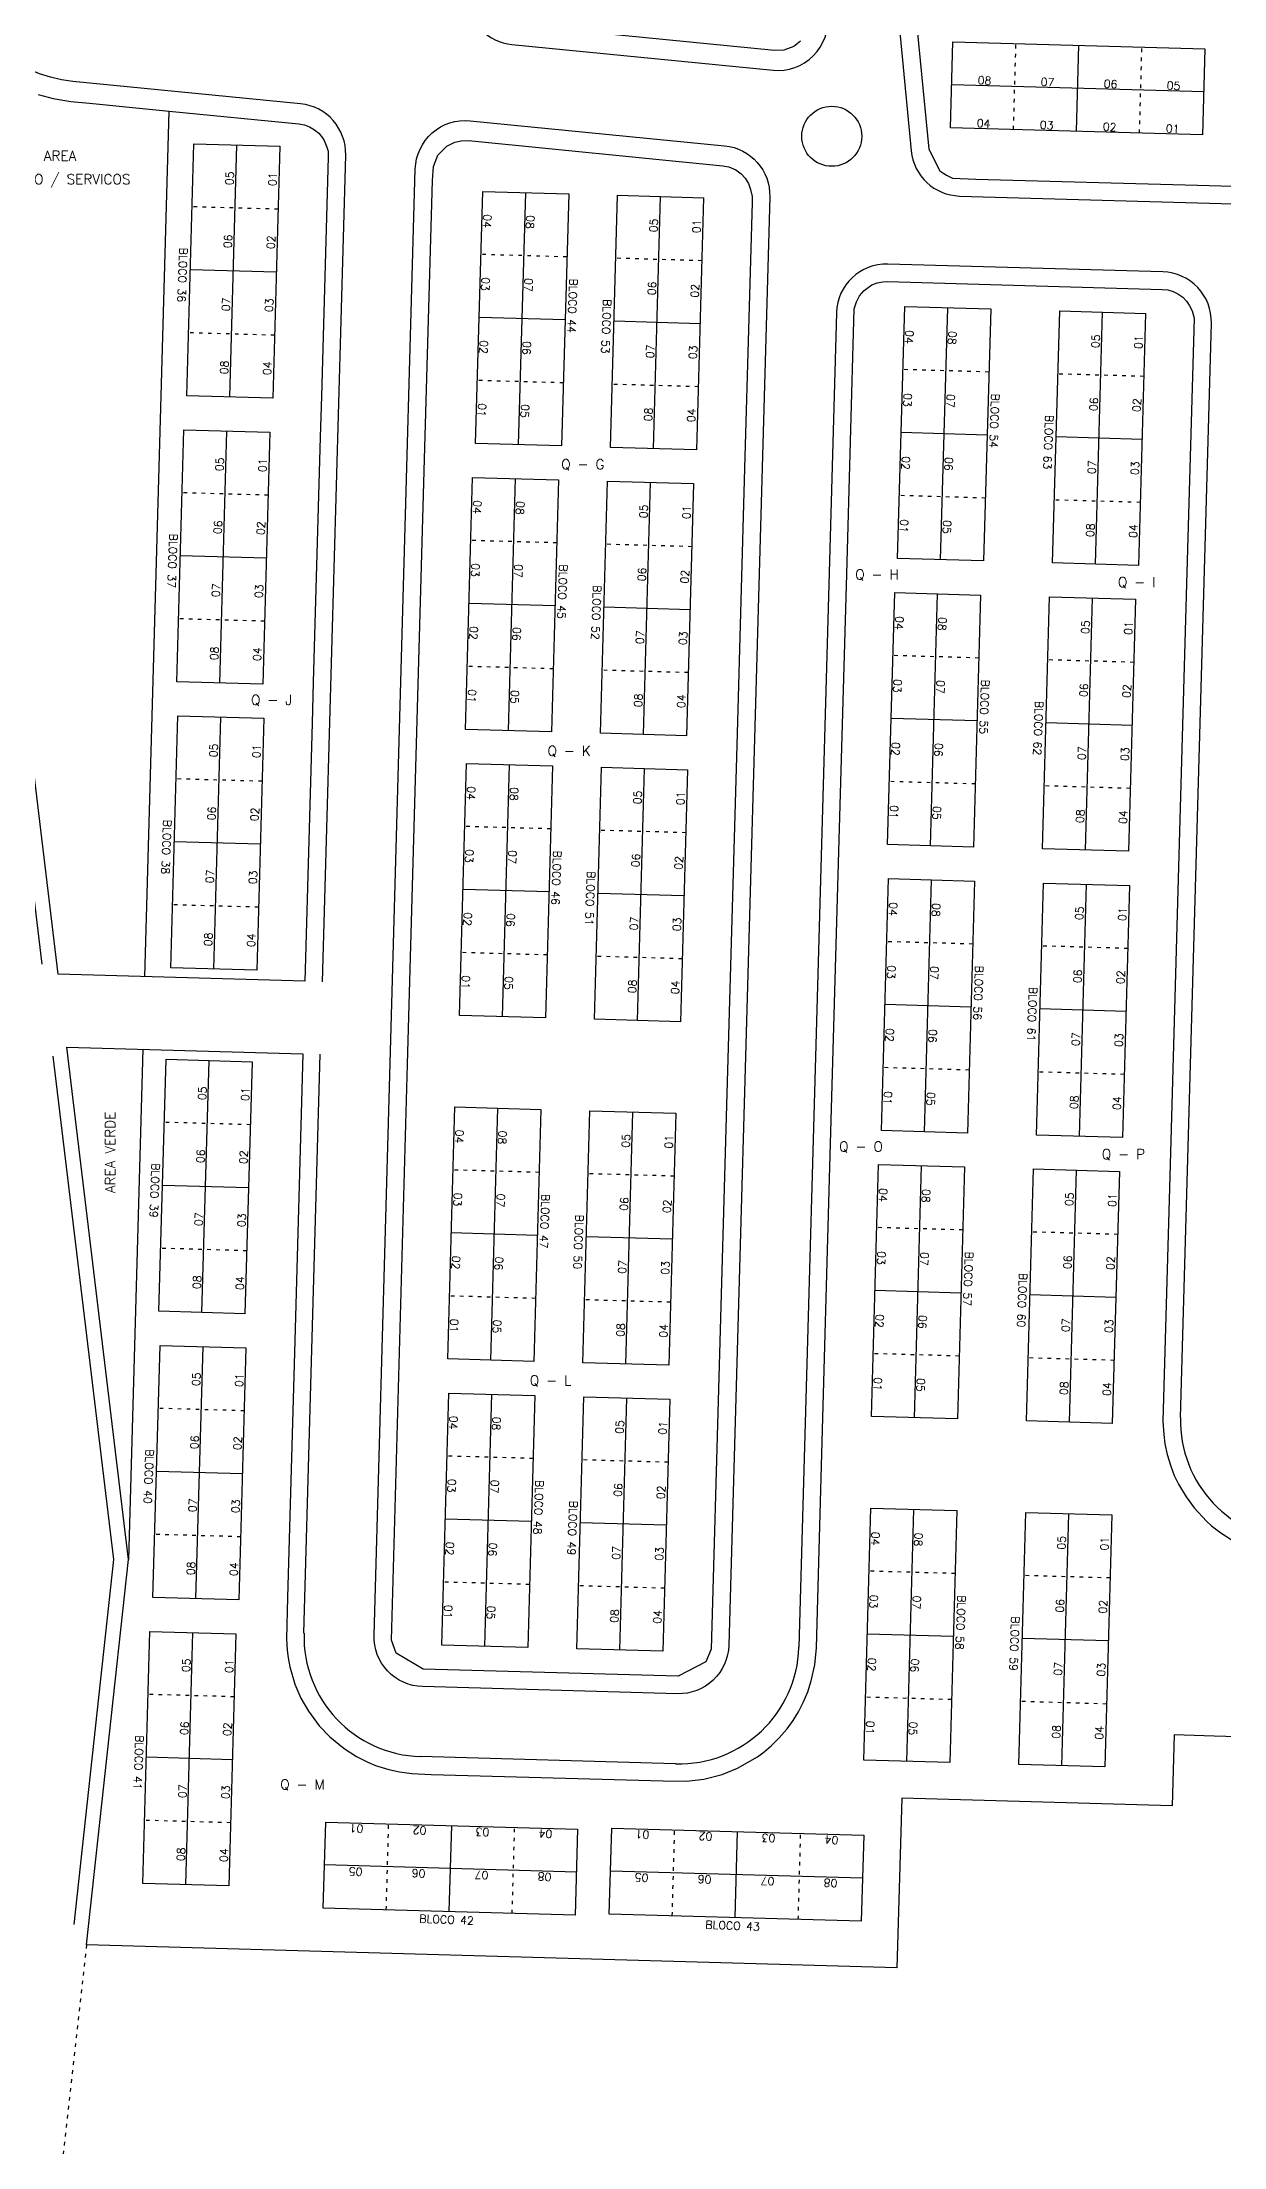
# Model space of a CAD drawing. Extents: x 714896 to 749292, y 8417558 to 8447149.
# Drawn here: x 743192.7 to 743310.9, y 8425173.4 to 8425383.8 of the extents above; entities that cross this region are included whole.
import ezdxf

# ---------------------------------------------------------------- set-up
doc = ezdxf.new("R2010")
doc.units = 0
doc.header["$MEASUREMENT"] = 0
doc.linetypes.add('ACAD_ISO03W100', pattern=[30, 12, -18])
for name, color, linetype in [('LOTE', 7, 'CONTINUOUS'), ('NUM-PORTA', 7, 'CONTINUOUS'), ('QUADRA', 6, 'CONTINUOUS'), ('REFERENCIA', 7, 'CONTINUOUS'), ('TEXTO', 7, 'CONTINUOUS')]:
    doc.layers.add(name, color=color, linetype=linetype)
doc.styles.add('ROMANS', font='ROMANS.SHX', dxfattribs={"height": 1.5})

msp = doc.modelspace()

# ---------------------------------------------------------------- linework, layer by layer
at = {"layer": 'LOTE', "color": 7}
for points in [[(743308.75, 8425374.53), (743283.56, 8425375.24), (743283.8, 8425383.83), (743308.99, 8425383.12), (743308.75, 8425374.53)], [(743207.19, 8425348.44), (743207.9, 8425373.63), (743216.5, 8425373.39), (743215.79, 8425348.2), (743207.19, 8425348.44)], [(743236.07, 8425343.67), (743236.78, 8425368.86), (743245.38, 8425368.62), (743244.67, 8425343.43), (743236.07, 8425343.67)], [(743249.56, 8425343.29), (743250.27, 8425368.48), (743258.87, 8425368.24), (743258.16, 8425343.05), (743249.56, 8425343.29)], [(743278.26, 8425332.17), (743278.97, 8425357.36), (743287.57, 8425357.12), (743286.86, 8425331.93), (743278.26, 8425332.17)], [(743293.76, 8425331.73), (743294.47, 8425356.92), (743303.06, 8425356.68), (743302.35, 8425331.49), (743293.76, 8425331.73)], [(743206.19, 8425319.85), (743206.9, 8425345.04), (743215.49, 8425344.8), (743214.78, 8425319.61), (743206.19, 8425319.85)], [(743235.06, 8425315.09), (743235.77, 8425340.28), (743244.37, 8425340.04), (743243.66, 8425314.85), (743235.06, 8425315.09)], [(743248.56, 8425314.71), (743249.27, 8425339.9), (743257.87, 8425339.66), (743257.16, 8425314.47), (743248.56, 8425314.71)], [(743277.26, 8425303.58), (743277.97, 8425328.77), (743286.56, 8425328.53), (743285.85, 8425303.34), (743277.26, 8425303.58)], [(743292.75, 8425303.15), (743293.46, 8425328.34), (743302.06, 8425328.1), (743301.35, 8425302.91), (743292.75, 8425303.15)], [(743205.58, 8425291.26), (743206.29, 8425316.45), (743214.89, 8425316.21), (743214.18, 8425291.02), (743205.58, 8425291.26)], [(743234.46, 8425286.5), (743235.17, 8425311.69), (743243.76, 8425311.44), (743243.05, 8425286.25), (743234.46, 8425286.5)], [(743247.95, 8425286.12), (743248.66, 8425311.31), (743257.26, 8425311.06), (743256.55, 8425285.87), (743247.95, 8425286.12)], [(743276.65, 8425274.99), (743277.36, 8425300.18), (743285.96, 8425299.94), (743285.25, 8425274.75), (743276.65, 8425274.99)], [(743292.14, 8425274.55), (743292.85, 8425299.74), (743301.45, 8425299.5), (743300.74, 8425274.31), (743292.14, 8425274.55)], [(743204.41, 8425256.93), (743205.12, 8425282.12), (743213.72, 8425281.88), (743213.01, 8425256.69), (743204.41, 8425256.93)], [(743233.29, 8425252.17), (743234, 8425277.36), (743242.6, 8425277.11), (743241.89, 8425251.92), (743233.29, 8425252.17)], [(743246.78, 8425251.79), (743247.49, 8425276.98), (743256.09, 8425276.73), (743255.38, 8425251.54), (743246.78, 8425251.79)], [(743275.64, 8425246.41), (743276.35, 8425271.6), (743284.95, 8425271.36), (743284.24, 8425246.17), (743275.64, 8425246.41)], [(743291.14, 8425245.97), (743291.85, 8425271.16), (743300.45, 8425270.92), (743299.73, 8425245.73), (743291.14, 8425245.97)], [(743203.81, 8425228.34), (743204.52, 8425253.53), (743213.11, 8425253.28), (743212.4, 8425228.09), (743203.81, 8425228.34)], [(743232.68, 8425223.57), (743233.39, 8425248.76), (743241.99, 8425248.52), (743241.28, 8425223.33), (743232.68, 8425223.57)], [(743246.18, 8425223.19), (743246.89, 8425248.38), (743255.49, 8425248.14), (743254.78, 8425222.95), (743246.18, 8425223.19)], [(743274.88, 8425212.07), (743275.59, 8425237.26), (743284.18, 8425237.01), (743283.47, 8425211.82), (743274.88, 8425212.07)], [(743290.37, 8425211.63), (743291.08, 8425236.82), (743299.68, 8425236.58), (743298.97, 8425211.39), (743290.37, 8425211.63)], [(743202.8, 8425199.75), (743203.51, 8425224.94), (743212.11, 8425224.7), (743211.4, 8425199.51), (743202.8, 8425199.75)], [(743246.03, 8425196.58), (743220.84, 8425197.29), (743221.08, 8425205.88), (743246.27, 8425205.17), (743246.03, 8425196.58)], [(743274.62, 8425195.97), (743249.43, 8425196.68), (743249.68, 8425205.28), (743274.87, 8425204.57), (743274.62, 8425195.97)]]:
    msp.add_lwpolyline(points, close=True, dxfattribs=at)
at = {"layer": 'LOTE', "color": 7, "linetype": 'ACAD_ISO03W100', "ltscale": 0.03}
for points in [[(743289.85, 8425375.06), (743290.1, 8425383.65)], [(743302.45, 8425374.7), (743302.69, 8425383.3)], [(743216.32, 8425367.09), (743207.73, 8425367.33)], [(743245.2, 8425362.32), (743236.6, 8425362.57)], [(743258.69, 8425361.94), (743250.1, 8425362.19)], [(743215.97, 8425354.49), (743207.37, 8425354.74)], [(743244.84, 8425349.73), (743236.25, 8425349.97)], [(743258.34, 8425349.35), (743249.74, 8425349.59)], [(743287.39, 8425350.82), (743278.79, 8425351.06)], [(743302.89, 8425350.38), (743294.29, 8425350.62)], [(743215.32, 8425338.5), (743206.72, 8425338.75)], [(743287.04, 8425338.22), (743278.44, 8425338.47)], [(743302.53, 8425337.79), (743293.93, 8425338.03)], [(743244.19, 8425333.74), (743235.6, 8425333.98)], [(743257.69, 8425333.36), (743249.09, 8425333.6)], [(743214.96, 8425325.91), (743206.36, 8425326.15)], [(743286.39, 8425322.23), (743277.79, 8425322.48)], [(743301.88, 8425321.8), (743293.28, 8425322.04)], [(743243.84, 8425321.15), (743235.24, 8425321.39)], [(743257.33, 8425320.77), (743248.74, 8425321.01)], [(743214.71, 8425309.91), (743206.11, 8425310.15)], [(743286.03, 8425309.64), (743277.43, 8425309.88)], [(743301.52, 8425309.2), (743292.93, 8425309.45)], [(743243.59, 8425305.15), (743234.99, 8425305.39)], [(743257.08, 8425304.77), (743248.49, 8425305.01)], [(743214.35, 8425297.32), (743205.76, 8425297.56)], [(743243.23, 8425292.55), (743234.64, 8425292.79)], [(743285.78, 8425293.64), (743277.18, 8425293.88)], [(743301.27, 8425293.2), (743292.68, 8425293.45)], [(743256.73, 8425292.17), (743248.13, 8425292.41)], [(743285.42, 8425281.05), (743276.83, 8425281.29)], [(743300.92, 8425280.61), (743292.32, 8425280.85)], [(743213.54, 8425275.58), (743204.95, 8425275.82)], [(743242.42, 8425270.82), (743233.82, 8425271.06)], [(743255.91, 8425270.44), (743247.32, 8425270.68)], [(743284.77, 8425265.06), (743276.18, 8425265.3)], [(743213.19, 8425262.98), (743204.59, 8425263.23)], [(743300.27, 8425264.62), (743291.67, 8425264.86)], [(743242.06, 8425258.22), (743233.47, 8425258.46)], [(743255.56, 8425257.84), (743246.96, 8425258.08)], [(743284.42, 8425252.46), (743275.82, 8425252.7)], [(743299.91, 8425252.03), (743291.32, 8425252.27)], [(743212.94, 8425246.99), (743204.34, 8425247.23)], [(743241.81, 8425242.22), (743233.22, 8425242.46)], [(743255.31, 8425241.84), (743246.71, 8425242.08)], [(743212.58, 8425234.39), (743203.98, 8425234.63)], [(743241.46, 8425229.63), (743232.86, 8425229.87)], [(743254.95, 8425229.25), (743246.36, 8425229.49)], [(743284.01, 8425230.72), (743275.41, 8425230.96)], [(743299.5, 8425230.28), (743290.9, 8425230.52)], [(743211.93, 8425218.4), (743203.33, 8425218.64)], [(743283.65, 8425218.12), (743275.05, 8425218.36)], [(743299.14, 8425217.68), (743290.55, 8425217.93)], [(743211.57, 8425205.81), (743202.98, 8425206.05)], [(743227.14, 8425197.11), (743227.38, 8425205.71)], [(743239.73, 8425196.76), (743239.97, 8425205.35)], [(743255.73, 8425196.5), (743255.97, 8425205.1)], [(743268.33, 8425196.15), (743268.57, 8425204.75)], [(743197.18, 8425193.6), (743189.79, 8425128.04), (743185.56, 8425091.12), (743184.39, 8425080.86), (743182.21, 8425061.86), (743179.04, 8425034.17), (743176.92, 8425015.71), (743176.59, 8425012.76), (743175.31, 8425006.69), (743173.44, 8424997.77), (743171.57, 8424988.85), (743163.21, 8424972), (743158.75, 8424963.03)]]:
    msp.add_lwpolyline(points, dxfattribs=at)
at = {"layer": 'LOTE', "color": 7}
for points in [[(743296.15, 8425374.88), (743296.39, 8425383.48)], [(743308.87, 8425378.82), (743283.68, 8425379.53)], [(743203, 8425290.38), (743205.44, 8425376.9)], [(743211.49, 8425348.32), (743212.2, 8425373.51)], [(743240.37, 8425343.55), (743241.08, 8425368.74)], [(743253.86, 8425343.17), (743254.57, 8425368.36)], [(743216.14, 8425360.79), (743207.55, 8425361.03)], [(743245.02, 8425356.03), (743236.42, 8425356.27)], [(743258.52, 8425355.65), (743249.92, 8425355.89)], [(743282.56, 8425332.05), (743283.27, 8425357.24)], [(743298.05, 8425331.61), (743298.76, 8425356.8)], [(743210.48, 8425319.73), (743211.2, 8425344.92)], [(743287.21, 8425344.52), (743278.62, 8425344.76)], [(743302.71, 8425344.08), (743294.11, 8425344.33)], [(743239.36, 8425314.97), (743240.07, 8425340.16)], [(743252.86, 8425314.59), (743253.57, 8425339.78)], [(743215.14, 8425332.21), (743206.54, 8425332.45)], [(743281.55, 8425303.46), (743282.26, 8425328.65)], [(743244.02, 8425327.44), (743235.42, 8425327.69)], [(743257.51, 8425327.06), (743248.91, 8425327.31)], [(743297.05, 8425303.03), (743297.76, 8425328.22)], [(743209.88, 8425291.14), (743210.59, 8425316.33)], [(743286.21, 8425315.94), (743277.61, 8425316.18)], [(743301.7, 8425315.5), (743293.11, 8425315.74)], [(743238.76, 8425286.38), (743239.47, 8425311.57)], [(743252.25, 8425285.99), (743252.96, 8425311.18)], [(743214.53, 8425303.61), (743205.94, 8425303.86)], [(743243.41, 8425298.85), (743234.81, 8425299.09)], [(743280.95, 8425274.87), (743281.66, 8425300.06)], [(743296.44, 8425274.43), (743297.15, 8425299.62)], [(743256.9, 8425298.47), (743248.31, 8425298.71)], [(743285.6, 8425287.34), (743277.01, 8425287.59)], [(743301.1, 8425286.91), (743292.5, 8425287.15)], [(743202.8, 8425283.14), (743201.36, 8425232.14)], [(743208.71, 8425256.81), (743209.42, 8425282)], [(743237.59, 8425252.04), (743238.3, 8425277.23)], [(743251.08, 8425251.66), (743251.79, 8425276.85)], [(743213.36, 8425269.28), (743204.77, 8425269.52)], [(743279.94, 8425246.29), (743280.65, 8425271.48)], [(743295.44, 8425245.85), (743296.15, 8425271.04)], [(743242.24, 8425264.52), (743233.64, 8425264.76)], [(743255.74, 8425264.14), (743247.14, 8425264.38)], [(743284.6, 8425258.76), (743276, 8425259)], [(743300.09, 8425258.32), (743291.49, 8425258.57)], [(743208.1, 8425228.21), (743208.82, 8425253.4)], [(743236.98, 8425223.45), (743237.69, 8425248.64)], [(743250.48, 8425223.07), (743251.19, 8425248.26)], [(743212.76, 8425240.69), (743204.16, 8425240.93)], [(743241.64, 8425235.92), (743233.04, 8425236.17)], [(743255.13, 8425235.54), (743246.53, 8425235.79)], [(743279.17, 8425211.94), (743279.88, 8425237.13)], [(743294.67, 8425211.51), (743295.38, 8425236.7)], [(743207.1, 8425199.63), (743207.81, 8425224.82)], [(743283.83, 8425224.42), (743275.23, 8425224.66)], [(743299.32, 8425223.98), (743290.73, 8425224.22)], [(743211.75, 8425212.1), (743203.16, 8425212.35)], [(743233.43, 8425196.93), (743233.68, 8425205.53)], [(743262.03, 8425196.33), (743262.27, 8425204.92)], [(743246.15, 8425200.88), (743220.96, 8425201.59)], [(743274.74, 8425200.27), (743249.55, 8425200.98)]]:
    msp.add_lwpolyline(points, dxfattribs=at)
at = {"layer": 'LOTE', "color": 3}
msp.add_lwpolyline([(743219, 8425289.93), (743194.32, 8425290.63)], dxfattribs=at)
at = {"layer": 'QUADRA'}
for points in [[(743278.89, 8425398.67), (743281.37, 8425373.09), (743282.49, 8425370.94), (743282.87, 8425370.66), (743283.15, 8425370.5), (743283.76, 8425370.18), (743286.09, 8425370.11), (743308.25, 8425369.49), (743338.89, 8425368.62)], [(743268.56, 8425383.88), (743267.88, 8425383.36), (743266.88, 8425383), (743265.96, 8425382.96), (743239.89, 8425385.53)], [(743192.33, 8425378.57), (743193.83, 8425378.15), (743195.6, 8425377.87), (743197.46, 8425377.69), (743202.43, 8425377.2), (743205.44, 8425376.9), (743218.39, 8425375.62), (743218.95, 8425375.52), (743219.46, 8425375.33), (743219.96, 8425375.03), (743220.38, 8425374.68), (743220.76, 8425374.22), (743220.92, 8425373.95), (743221.07, 8425373.64), (743221.19, 8425373.3), (743221.34, 8425372.9), (743221.32, 8425372.3), (743220.65, 8425348.41), (743220.53, 8425344.31), (743219.84, 8425319.82), (743219.73, 8425315.72), (743219, 8425289.93), (743194.32, 8425290.63), (743184.79, 8425369.74)], [(743354.84, 8425213.21), (743309.91, 8425214.47), (743305.91, 8425214.59), (743305.71, 8425207.49), (743278.67, 8425208.26), (743278.19, 8425191.32), (743197.18, 8425193.6), (743201.36, 8425232.14), (743195.19, 8425283.35), (743218.79, 8425282.68), (743218.79, 8425282.68), (743217.95, 8425252.8), (743217.26, 8425228.31), (743217.15, 8425224.21), (743217.22, 8425223.05), (743217.32, 8425222.3), (743217.49, 8425221.41), (743218.01, 8425219.65), (743218.61, 8425218.27), (743219.35, 8425216.97), (743220.44, 8425215.5), (743221.48, 8425214.41), (743222.92, 8425213.22), (743224.16, 8425212.43), (743225.28, 8425211.87), (743226.05, 8425211.55), (743227.4, 8425211.12), (743228.45, 8425210.89), (743229.69, 8425210.72), (743231.62, 8425210.64), (743254.81, 8425209.99), (743257.15, 8425209.97), (743258.9, 8425210.18), (743260.71, 8425210.64), (743262.27, 8425211.26), (743264.24, 8425212.4), (743264.92, 8425212.91), (743265.61, 8425213.49), (743266.43, 8425214.29), (743267.21, 8425215.2), (743267.81, 8425216.03), (743268.36, 8425216.91), (743268.83, 8425217.82), (743269.28, 8425218.89), (743269.63, 8425219.98), (743269.98, 8425221.59), (743270.14, 8425223.31), (743270.25, 8425227), (743270.65, 8425241.52), (743271.5, 8425271.38), (743272.42, 8425304.07), (743273.17, 8425330.61), (743273.91, 8425357.15), (743274.14, 8425357.82), (743274.46, 8425358.44), (743274.92, 8425358.97), (743275.31, 8425359.28), (743275.7, 8425359.52), (743276.22, 8425359.72), (743276.77, 8425359.84), (743277.24, 8425359.86), (743304.73, 8425359.08), (743305.29, 8425359.02), (743305.82, 8425358.86), (743306.29, 8425358.63), (743306.77, 8425358.29), (743307.15, 8425357.9), (743307.43, 8425357.51), (743307.7, 8425356.93), (743307.9, 8425356.19), (743307.84, 8425353.87), (743307.15, 8425329.65), (743306.29, 8425299.01), (743305.48, 8425270.43), (743304.79, 8425245.94), (743304.87, 8425244.63), (743304.99, 8425243.7), (743305.22, 8425242.63), (743305.58, 8425241.44), (743305.93, 8425240.53), (743306.34, 8425239.67), (743307.1, 8425238.38), (743307.9, 8425237.29), (743309.15, 8425235.96), (743309.66, 8425235.5), (743310.57, 8425234.79), (743311.6, 8425234.13)]]:
    msp.add_lwpolyline(points, dxfattribs=at)
msp.add_lwpolyline([(743235.35, 8425373.95), (743260.79, 8425371.44), (743261.39, 8425371.33), (743262.09, 8425371.03), (743262.63, 8425370.63), (743263.03, 8425370.2), (743263.36, 8425369.66), (743263.57, 8425369.06), (743263.71, 8425368.36), (743263.71, 8425367.75), (743262.96, 8425341.21), (743262.21, 8425314.68), (743261.17, 8425277.54), (743259.63, 8425223.16), (743259.09, 8425221.88), (743256.31, 8425220.45), (743230.82, 8425221.17), (743228.12, 8425222.75), (743227.65, 8425224.06), (743229.27, 8425281.62), (743230.97, 8425342.12), (743231.76, 8425369.96), (743231.85, 8425371.37), (743232.3, 8425372.48), (743233.2, 8425373.4), (743233.99, 8425373.8), (743234.63, 8425373.94), (743235.35, 8425373.95)], close=True, dxfattribs=at)
at = {"layer": 'REFERENCIA', "color": 24}
for p, q in [((743277.15, 8425398.5), (743279.63, 8425372.92)), ((743284.46, 8425368.41), (743378.39, 8425365.76)), ((743304.78, 8425360.83), (743277.29, 8425361.61)), ((743272.15, 8425356.75), (743268.39, 8425223.36)), ((743306.55, 8425246.33), (743309.64, 8425355.69)), ((743218.91, 8425224.75), (743220.54, 8425282.64)), ((743256.06, 8425211.7), (743230.57, 8425212.42))]:
    msp.add_line(p, q, dxfattribs=at)
for points in [[(743224.73, 8425498.69), (743229.35, 8425451.09), (743229.61, 8425445.84), (743235.21, 8425388.06, 0.358194), (743239.69, 8425383.57), (743265.81, 8425380.99, 0.472544), (743271.28, 8425386.45), (743260.56, 8425497.1, 0.358194), (743256.07, 8425501.59), (743230.2, 8425504.14, 0.472544), (743224.73, 8425498.69)], [(743265.48, 8425368.32), (743261.39, 8425223.56, -0.414214), (743256.26, 8425218.71), (743230.77, 8425219.42, -0.414214), (743225.91, 8425224.56), (743230.04, 8425371.11, -0.434911), (743235.53, 8425375.94), (743260.97, 8425373.43, -0.393814)]]:
    msp.add_lwpolyline(points, format="xyb", close=True, dxfattribs=at)
msp.add_lwpolyline([(743220.75, 8425289.88), (743223.08, 8425372.5, 0.393814), (743218.57, 8425377.62), (743195.8, 8425379.86, -0.358194), (743184.13, 8425391.54), (743179.81, 8425436.13, 0.419136), (743174.08, 8425440.85), (743163.97, 8425439.87), (743160.82, 8425439.99), (743183.32, 8425369.42), (743192.69, 8425291.62)], format="xyb", dxfattribs=at)
msp.add_lwpolyline([(743193.79, 8425282.44), (743199.85, 8425232.13), (743195.9, 8425195.64)], dxfattribs=at)
at = {"layer": 'REFERENCIA', "color": 44}
msp.add_circle((743271.68, 8425374.38), 3, dxfattribs=at)
at = {"layer": 'REFERENCIA', "color": 24}
for centre, radius, start, end in [((743284.6, 8425373.41), 5, 185.5372, 268.3852), ((743277.15, 8425356.61), 5, 88.3852, 178.3852), ((743304.64, 8425355.83), 5, 358.3852, 88.3852), ((743318.55, 8425245.99), 12, 178.3852, 268.3852), ((743230.91, 8425224.42), 12, 178.3852, 268.3852), ((743256.4, 8425223.7), 12, 268.3852, 358.3852)]:
    msp.add_arc(centre, radius, start, end, dxfattribs=at)

# ---------------------------------------------------------------- texts
at = {"layer": 'NUM-PORTA', "color": 6, "style": 'ROMANS'}
for s, rotation, p in [('08', 356.8718, (743286.25, 8425379.6, 485.69)), ('06', 356.8718, (743298.85, 8425379.25, 485.69)), ('08', 266.8718, (743241.16, 8425366.52, 485.69)), ('06', 86.8718, (743211.67, 8425363.17, 485.69)), ('06', 86.8718, (743254.06, 8425358.47, 485.69)), ('06', 266.8718, (743240.81, 8425353.93, 485.69)), ('08', 266.8718, (743283.36, 8425354.94, 485.69)), ('08', 86.8718, (743211.31, 8425350.57, 485.69)), ('06', 86.8718, (743298.24, 8425346.89, 485.69)), ('08', 86.8718, (743253.71, 8425345.87, 485.69)), ('06', 266.8718, (743283.01, 8425342.34, 485.69)), ('08', 266.8718, (743240.16, 8425337.94, 485.69)), ('06', 86.8718, (743210.66, 8425334.59, 485.69)), ('08', 86.8718, (743297.89, 8425334.3, 485.69)), ('06', 86.8718, (743253.06, 8425329.88, 485.69)), ('08', 266.8718, (743282.36, 8425326.35, 485.69)), ('06', 266.8718, (743239.8, 8425325.35, 485.69)), ('08', 86.8718, (743210.31, 8425321.99, 485.69)), ('08', 86.8718, (743252.7, 8425317.29, 485.69)), ('06', 86.8718, (743297.24, 8425318.31, 485.69)), ('06', 266.8718, (743282, 8425313.76, 485.69)), ('08', 266.8718, (743239.55, 8425309.35, 485.69)), ('06', 86.8718, (743210.05, 8425305.99, 485.69)), ('08', 86.8718, (743296.88, 8425305.71, 485.69)), ('06', 86.8718, (743252.45, 8425301.29, 485.69)), ('08', 266.8718, (743281.75, 8425297.76, 485.69)), ('08', 86.8718, (743209.7, 8425293.4, 485.69)), ('06', 266.8718, (743239.2, 8425296.75, 485.69)), ('06', 86.8718, (743296.63, 8425289.71, 485.69)), ('08', 86.8718, (743252.1, 8425288.7, 485.69)), ('06', 266.8718, (743281.4, 8425285.16, 485.69)), ('08', 86.8718, (743296.28, 8425277.12, 485.69)), ('08', 266.8718, (743238.38, 8425275.02, 485.69)), ('06', 86.8718, (743208.93, 8425271.72, 485.69)), ('06', 86.8718, (743251.28, 8425266.96, 485.69)), ('08', 266.8718, (743280.74, 8425269.18, 485.69)), ('06', 266.8718, (743238.03, 8425262.42, 485.69)), ('06', 86.8718, (743295.62, 8425261.13, 485.69)), ('08', 86.8718, (743208.58, 8425259.13, 485.69)), ('08', 86.8718, (743250.93, 8425254.36, 485.69)), ('06', 266.8718, (743280.39, 8425256.58, 485.69)), ('08', 86.8718, (743295.27, 8425248.54, 485.69)), ('08', 266.8718, (743237.78, 8425246.42, 485.69)), ('06', 86.8718, (743208.33, 8425243.13, 485.69)), ('06', 86.8718, (743250.68, 8425238.37, 485.69)), ('06', 266.8718, (743237.42, 8425233.83, 485.69)), ('08', 266.8718, (743279.98, 8425234.83, 485.69)), ('08', 86.8718, (743207.97, 8425230.53, 485.69)), ('06', 86.8718, (743294.86, 8425226.79, 485.69)), ('08', 86.8718, (743250.32, 8425225.77, 485.69)), ('06', 266.8718, (743279.62, 8425222.24, 485.69)), ('06', 86.8718, (743207.32, 8425214.55, 485.69)), ('08', 86.8718, (743294.5, 8425214.19, 485.69)), ('08', 86.8718, (743206.97, 8425201.95, 485.69)), ('06', 176.8718, (743231.07, 8425201.12, 485.69)), ('08', 176.8718, (743243.67, 8425200.77, 485.69)), ('06', 176.8718, (743259.67, 8425200.52, 485.69)), ('08', 176.8718, (743272.26, 8425200.16, 485.69))]:
    msp.add_text(s, height=0.8, rotation=rotation, dxfattribs=at).set_placement(p)
at = {"layer": 'NUM-PORTA', "color": 5, "style": 'ROMANS'}
for s, rotation, p in [('07', 356.8718, (743292.55, 8425379.43, 485.69)), ('05', 356.8718, (743305.15, 8425379.07, 485.69)), ('05', 86.8718, (743211.84, 8425369.47, 485.69)), ('05', 86.8718, (743254.24, 8425364.76, 485.69)), ('07', 266.8718, (743240.99, 8425360.23, 485.69)), ('07', 86.8718, (743211.49, 8425356.87, 485.69)), ('05', 86.8718, (743298.42, 8425353.19, 485.69)), ('07', 86.8718, (743253.89, 8425352.17, 485.69)), ('05', 266.8718, (743240.63, 8425347.63, 485.69)), ('07', 266.8718, (743283.19, 8425348.64, 485.69)), ('05', 86.8718, (743210.84, 8425340.88, 485.69)), ('07', 86.8718, (743298.06, 8425340.59, 485.69)), ('05', 86.8718, (743253.23, 8425336.18, 485.69)), ('05', 266.8718, (743282.83, 8425336.04, 485.69)), ('07', 266.8718, (743239.98, 8425331.64, 485.69)), ('07', 86.8718, (743210.48, 8425328.29, 485.69)), ('07', 86.8718, (743252.88, 8425323.59, 485.69)), ('05', 86.8718, (743297.41, 8425324.61, 485.69)), ('07', 266.8718, (743282.18, 8425320.05, 485.69)), ('05', 266.8718, (743239.62, 8425319.05, 485.69)), ('05', 86.8718, (743210.23, 8425312.29, 485.69)), ('07', 86.8718, (743297.06, 8425312.01, 485.69)), ('05', 86.8718, (743252.63, 8425307.59, 485.69)), ('05', 266.8718, (743281.82, 8425307.46, 485.69)), ('07', 86.8718, (743209.88, 8425299.69, 485.69)), ('07', 266.8718, (743239.37, 8425303.05, 485.69)), ('05', 86.8718, (743296.81, 8425296.01, 485.69)), ('07', 86.8718, (743252.27, 8425294.99, 485.69)), ('07', 266.8718, (743281.57, 8425291.46, 485.69)), ('05', 266.8718, (743239.02, 8425290.45, 485.69)), ('07', 86.8718, (743296.45, 8425283.42, 485.69)), ('05', 86.8718, (743209.11, 8425278.02, 485.69)), ('05', 266.8718, (743281.22, 8425278.87, 485.69)), ('05', 86.8718, (743251.46, 8425273.26, 485.69)), ('07', 266.8718, (743238.21, 8425268.72, 485.69)), ('05', 86.8718, (743295.8, 8425267.43, 485.69)), ('07', 86.8718, (743208.76, 8425265.43, 485.69)), ('07', 86.8718, (743251.11, 8425260.66, 485.69)), ('07', 266.8718, (743280.57, 8425262.88, 485.69)), ('05', 266.8718, (743237.85, 8425256.12, 485.69)), ('07', 86.8718, (743295.45, 8425254.83, 485.69)), ('05', 86.8718, (743208.5, 8425249.43, 485.69)), ('05', 266.8718, (743280.21, 8425250.28, 485.69)), ('05', 86.8718, (743250.85, 8425244.66, 485.69)), ('07', 266.8718, (743237.6, 8425240.12, 485.69)), ('07', 86.8718, (743208.15, 8425236.83, 485.69)), ('05', 86.8718, (743295.03, 8425233.09, 485.69)), ('07', 86.8718, (743250.5, 8425232.07, 485.69)), ('05', 266.8718, (743237.24, 8425227.53, 485.69)), ('07', 266.8718, (743279.8, 8425228.54, 485.69)), ('05', 86.8718, (743207.5, 8425220.84, 485.69)), ('07', 86.8718, (743294.68, 8425220.49, 485.69)), ('05', 266.8718, (743279.44, 8425215.94, 485.69)), ('07', 86.8718, (743207.14, 8425208.25, 485.69)), ('05', 176.8718, (743224.78, 8425201.3, 485.69)), ('07', 176.8718, (743237.37, 8425200.95, 485.69)), ('05', 176.8718, (743253.37, 8425200.7, 485.69)), ('07', 176.8718, (743265.97, 8425200.34, 485.69))]:
    msp.add_text(s, height=0.8, rotation=rotation, dxfattribs=at).set_placement(p)
at = {"layer": 'NUM-PORTA', "color": 3, "style": 'ROMANS'}
for s, rotation, p in [('04', 356.8718, (743286.16, 8425375.3, 485.69)), ('02', 356.8718, (743298.76, 8425374.95, 485.69)), ('04', 266.8718, (743236.86, 8425366.61, 485.69)), ('02', 86.8718, (743215.97, 8425363.08, 485.69)), ('02', 86.8718, (743258.36, 8425358.23, 485.69)), ('02', 266.8718, (743236.51, 8425354.02, 485.69)), ('04', 266.8718, (743279.06, 8425355.03, 485.69)), ('04', 86.8718, (743215.61, 8425350.48, 485.69)), ('02', 86.8718, (743302.54, 8425346.8, 485.69)), ('04', 86.8718, (743258.01, 8425345.78, 485.69)), ('02', 266.8718, (743278.71, 8425342.43, 485.69)), ('04', 266.8718, (743235.86, 8425338.03, 485.69)), ('02', 86.8718, (743214.96, 8425334.5, 485.69)), ('04', 86.8718, (743302.19, 8425334.21, 485.69)), ('02', 86.8718, (743257.35, 8425329.65, 485.69)), ('04', 266.8718, (743278.06, 8425326.44, 485.69)), ('02', 266.8718, (743235.5, 8425325.44, 485.69)), ('04', 86.8718, (743214.6, 8425321.9, 485.69)), ('04', 86.8718, (743257, 8425317.2, 485.69)), ('02', 86.8718, (743301.54, 8425318.22, 485.69)), ('02', 266.8718, (743277.7, 8425313.85, 485.69)), ('04', 266.8718, (743235.25, 8425309.44, 485.69)), ('02', 86.8718, (743214.35, 8425305.9, 485.69)), ('04', 86.8718, (743301.18, 8425305.62, 485.69)), ('02', 86.8718, (743256.75, 8425301.05, 485.69)), ('04', 266.8718, (743277.45, 8425297.85, 485.69)), ('02', 266.8718, (743234.9, 8425296.84, 485.69)), ('04', 86.8718, (743214, 8425293.31, 485.69)), ('02', 86.8718, (743300.93, 8425289.62, 485.69)), ('04', 86.8718, (743256.39, 8425288.6, 485.69)), ('02', 266.8718, (743277.1, 8425285.25, 485.69)), ('04', 86.8718, (743300.57, 8425277.03, 485.69)), ('04', 266.8718, (743234.08, 8425275.11, 485.69)), ('02', 86.8718, (743213.23, 8425271.63, 485.69)), ('02', 86.8718, (743255.58, 8425266.72, 485.69)), ('04', 266.8718, (743276.45, 8425269.27, 485.69)), ('02', 266.8718, (743233.73, 8425262.51, 485.69)), ('02', 86.8718, (743299.92, 8425261.04, 485.69)), ('04', 86.8718, (743212.88, 8425259.04, 485.69)), ('04', 86.8718, (743255.23, 8425254.27, 485.69)), ('02', 266.8718, (743276.09, 8425256.67, 485.69)), ('04', 86.8718, (743299.57, 8425248.45, 485.69)), ('04', 266.8718, (743233.48, 8425246.51, 485.69)), ('02', 86.8718, (743212.63, 8425243.04, 485.69)), ('02', 86.8718, (743254.97, 8425238.13, 485.69)), ('02', 266.8718, (743233.12, 8425233.92, 485.69)), ('04', 266.8718, (743275.68, 8425234.92, 485.69)), ('04', 86.8718, (743212.27, 8425230.44, 485.69)), ('02', 86.8718, (743299.16, 8425226.7, 485.69)), ('04', 86.8718, (743254.62, 8425225.68, 485.69)), ('02', 266.8718, (743275.32, 8425222.33, 485.69)), ('02', 86.8718, (743211.62, 8425214.45, 485.69)), ('04', 86.8718, (743298.8, 8425214.1, 485.69)), ('02', 176.8718, (743231.17, 8425205.42, 485.69)), ('04', 176.8718, (743243.76, 8425205.07, 485.69)), ('02', 176.8718, (743259.76, 8425204.82, 485.69)), ('04', 176.8718, (743272.36, 8425204.46, 485.69)), ('04', 86.8718, (743211.27, 8425201.86, 485.69))]:
    msp.add_text(s, height=0.8, rotation=rotation, dxfattribs=at).set_placement(p)
at = {"layer": 'NUM-PORTA', "color": 2, "style": 'ROMANS'}
for s, rotation, p in [('03', 356.8718, (743292.46, 8425375.13, 485.69)), ('01', 356.8718, (743305.06, 8425374.77, 485.69)), ('01', 86.8718, (743216.14, 8425369.38, 485.69)), ('01', 86.8718, (743258.54, 8425364.67, 485.69)), ('03', 266.8718, (743236.69, 8425360.32, 485.69)), ('03', 86.8718, (743215.79, 8425356.78, 485.69)), ('01', 86.8718, (743302.72, 8425353.1, 485.69)), ('03', 86.8718, (743258.18, 8425352.08, 485.69)), ('01', 266.8718, (743236.33, 8425347.72, 485.69)), ('03', 266.8718, (743278.89, 8425348.73, 485.69)), ('01', 86.8718, (743215.14, 8425340.79, 485.69)), ('03', 86.8718, (743302.36, 8425340.5, 485.69)), ('01', 86.8718, (743257.53, 8425336.09, 485.69)), ('01', 266.8718, (743278.53, 8425336.13, 485.69)), ('03', 266.8718, (743235.68, 8425331.73, 485.69)), ('03', 86.8718, (743214.78, 8425328.2, 485.69)), ('03', 86.8718, (743257.18, 8425323.5, 485.69)), ('01', 86.8718, (743301.71, 8425324.52, 485.69)), ('03', 266.8718, (743277.88, 8425320.15, 485.69)), ('01', 266.8718, (743235.33, 8425319.14, 485.69)), ('01', 86.8718, (743214.53, 8425312.2, 485.69)), ('03', 86.8718, (743301.36, 8425311.92, 485.69)), ('01', 86.8718, (743256.93, 8425307.5, 485.69)), ('01', 266.8718, (743277.53, 8425307.55, 485.69)), ('03', 266.8718, (743235.07, 8425303.14, 485.69)), ('03', 86.8718, (743214.18, 8425299.6, 485.69)), ('01', 86.8718, (743301.11, 8425295.92, 485.69)), ('03', 86.8718, (743256.57, 8425294.9, 485.69)), ('03', 266.8718, (743277.27, 8425291.55, 485.69)), ('01', 266.8718, (743234.72, 8425290.54, 485.69)), ('03', 86.8718, (743300.75, 8425283.33, 485.69)), ('01', 86.8718, (743213.41, 8425277.93, 485.69)), ('01', 266.8718, (743276.92, 8425278.96, 485.69)), ('01', 86.8718, (743255.76, 8425273.17, 485.69)), ('03', 266.8718, (743233.91, 8425268.81, 485.69)), ('01', 86.8718, (743300.1, 8425267.34, 485.69)), ('03', 86.8718, (743213.05, 8425265.33, 485.69)), ('03', 86.8718, (743255.4, 8425260.57, 485.69)), ('03', 266.8718, (743276.27, 8425262.97, 485.69)), ('01', 266.8718, (743233.55, 8425256.21, 485.69)), ('03', 86.8718, (743299.75, 8425254.74, 485.69)), ('01', 86.8718, (743212.8, 8425249.34, 485.69)), ('01', 266.8718, (743275.91, 8425250.37, 485.69)), ('01', 86.8718, (743255.15, 8425244.57, 485.69)), ('03', 266.8718, (743233.3, 8425240.21, 485.69)), ('03', 86.8718, (743212.45, 8425236.74, 485.69)), ('01', 86.8718, (743299.33, 8425233, 485.69)), ('03', 86.8718, (743254.8, 8425231.98, 485.69)), ('01', 266.8718, (743232.95, 8425227.62, 485.69)), ('03', 266.8718, (743275.5, 8425228.63, 485.69)), ('01', 86.8718, (743211.8, 8425220.75, 485.69)), ('03', 86.8718, (743298.98, 8425220.4, 485.69)), ('01', 266.8718, (743275.15, 8425216.03, 485.69)), ('03', 86.8718, (743211.44, 8425208.16, 485.69)), ('01', 176.8718, (743224.87, 8425205.6, 485.69)), ('03', 176.8718, (743237.46, 8425205.25, 485.69)), ('01', 176.8718, (743253.46, 8425205, 485.69)), ('03', 176.8718, (743266.06, 8425204.64, 485.69))]:
    msp.add_text(s, height=0.8, rotation=rotation, dxfattribs=at).set_placement(p)
at = {"layer": 'TEXTO', "style": 'ROMANS'}
for s, p in [('AREA ', (743192.89, 8425371.93, 485.69)), ('COMERCIO / SERVICOS', (743186.09, 8425369.59, 485.69)), ('Q - G', (743244.63, 8425341.1, 485.69)), ('Q - H', (743274.03, 8425330.08, 485.69)), ('Q - I', (743300.29, 8425329.32, 485.69)), ('Q - J', (743213.61, 8425317.54, 485.69)), ('Q - K', (743243.26, 8425312.45, 485.69)), ('Q - O', (743272.42, 8425272.9, 485.69)), ('Q - P', (743298.68, 8425272.14, 485.69)), ('Q - L', (743241.48, 8425249.52, 485.69)), ('Q - M', (743216.53, 8425209.15, 485.69))]:
    msp.add_text(s, height=1, dxfattribs=at).set_placement(p)
for s, height, rotation, p in [('BLOCO 36', 0.8, 267.7082, (743206.47, 8425363.26, 485.69)), ('BLOCO 44', 0.8, 267.7082, (743245.46, 8425360.18, 485.69)), ('BLOCO 53', 0.8, 267.7082, (743248.84, 8425358.12, 485.69)), ('BLOCO 54', 0.8, 267.7082, (743287.65, 8425348.68, 485.69)), ('BLOCO 63', 0.8, 267.7082, (743293.04, 8425346.55, 485.69)), ('BLOCO 37', 0.8, 267.7082, (743205.47, 8425334.68, 485.69)), ('BLOCO 45', 0.8, 267.7082, (743244.45, 8425331.6, 485.69)), ('BLOCO 52', 0.8, 267.7082, (743247.84, 8425329.53, 485.69)), ('BLOCO 55', 0.8, 267.7082, (743286.65, 8425320.09, 485.69)), ('BLOCO 62', 0.8, 267.7082, (743292.03, 8425317.97, 485.69)), ('BLOCO 38', 0.8, 267.7082, (743204.86, 8425306.08, 485.69)), ('BLOCO 46', 0.8, 267.7082, (743243.85, 8425303.01, 485.69)), ('BLOCO 51', 0.8, 267.7082, (743247.23, 8425300.94, 485.69)), ('BLOCO 56', 0.8, 267.7082, (743286.04, 8425291.5, 485.69)), ('BLOCO 61', 0.8, 267.7082, (743291.42, 8425289.38, 485.69)), ('AREA VERDE', 1, 90, (743200.03, 8425268.74, 485.69)), ('BLOCO 39', 0.8, 267.7082, (743203.69, 8425271.75, 485.69)), ('BLOCO 47', 0.8, 267.7082, (743242.68, 8425268.67, 485.69)), ('BLOCO 50', 0.8, 267.7082, (743246.06, 8425266.61, 485.69)), ('BLOCO 57', 0.8, 267.7082, (743285.03, 8425262.92, 485.69)), ('BLOCO 60', 0.8, 267.7082, (743290.42, 8425260.79, 485.69)), ('BLOCO 40', 0.8, 267.7082, (743203.09, 8425243.16, 485.69)), ('BLOCO 48', 0.8, 267.7082, (743242.07, 8425240.08, 485.69)), ('BLOCO 49', 0.8, 267.7082, (743245.46, 8425238.01, 485.69)), ('BLOCO 58', 0.8, 267.7082, (743284.27, 8425228.57, 485.69)), ('BLOCO 59', 0.8, 267.7082, (743289.65, 8425226.45, 485.69)), ('BLOCO 41', 0.8, 267.7082, (743202.08, 8425214.58, 485.69)), ('BLOCO 42', 0.8, 357.7082, (743230.43, 8425195.84, 485.69)), ('BLOCO 43', 0.8, 357.7082, (743259.03, 8425195.23, 485.69))]:
    msp.add_text(s, height=height, rotation=rotation, dxfattribs=at).set_placement(p)

doc.saveas('drawing.dxf')
